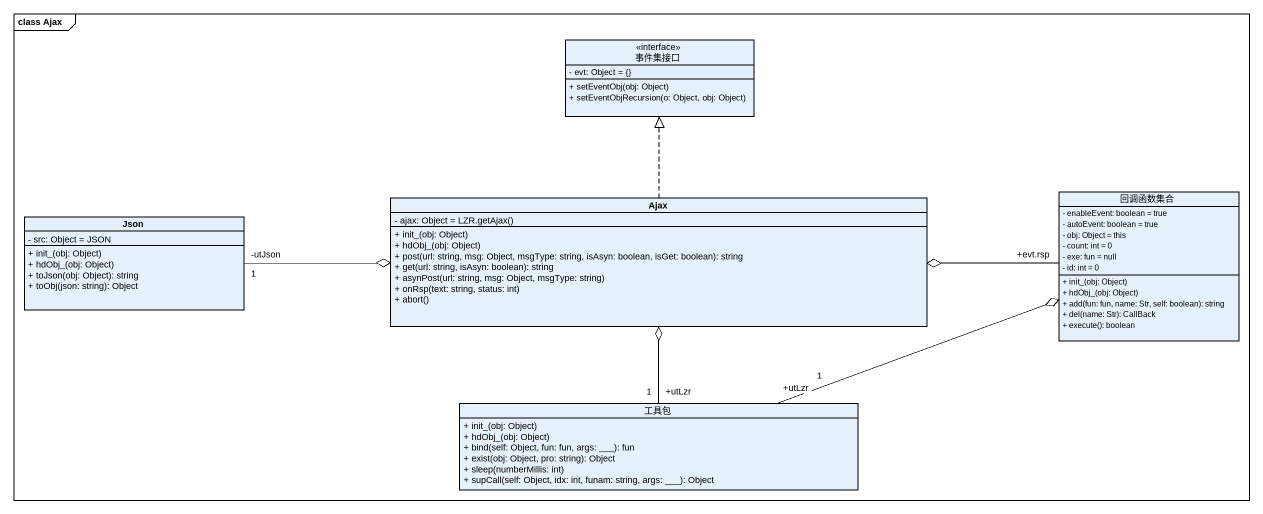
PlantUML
@startuml
mainframe class Ajax
hide circle
hide empty members
skinparam classAttributeIconSize 0
interface 事件集接口 {
  - evt: Object = {}
  + setEventObj(obj: Object)
  + setEventObjRecursion(o: Object, obj: Object)
}
class "Json" as Json_ {
  - src: Object = JSON
  + init_(obj: Object)
  + hdObj_(obj: Object)
  + toJson(obj: Object): string
  + toObj(json: string): Object
}
class Ajax {
  {field} - ajax: Object = LZR.getAjax()
  + init_(obj: Object)
  + hdObj_(obj: Object)
  + post(url: string, msg: Object, msgType: string, isAsyn: boolean, isGet: boolean): string
  + get(url: string, isAsyn: boolean): string
  + asynPost(url: string, msg: Object, msgType: string)
  + onRsp(text: string, status: int)
  + abort()
}
class 回调函数集合 {
  - enableEvent: boolean = true
  - autoEvent: boolean = true
  - obj: Object = this
  - count: int = 0
  - exe: fun = null
  - id: int = 0
  + init_(obj: Object)
  + hdObj_(obj: Object)
  + add(fun: fun, name: Str, self: boolean): string
  + del(name: Str): CallBack
  + execute(): boolean
}
class 工具包 {
  + init_(obj: Object)
  + hdObj_(obj: Object)
  + bind(self: Object, fun: fun, args: ___): fun
  + exist(obj: Object, pro: string): Object
  + sleep(numberMillis: int)
  + supCall(self: Object, idx: int, funam: string, args: ___): Object
}
Json_ "-utJson\n1" -right-o Ajax
Ajax .up.|> 事件集接口
回调函数集合 "+evt.rsp" -left-o Ajax
工具包 "+utLzr\n1" -up-o Ajax
工具包 "+utLzr\n1" -right-o 回调函数集合
@enduml
